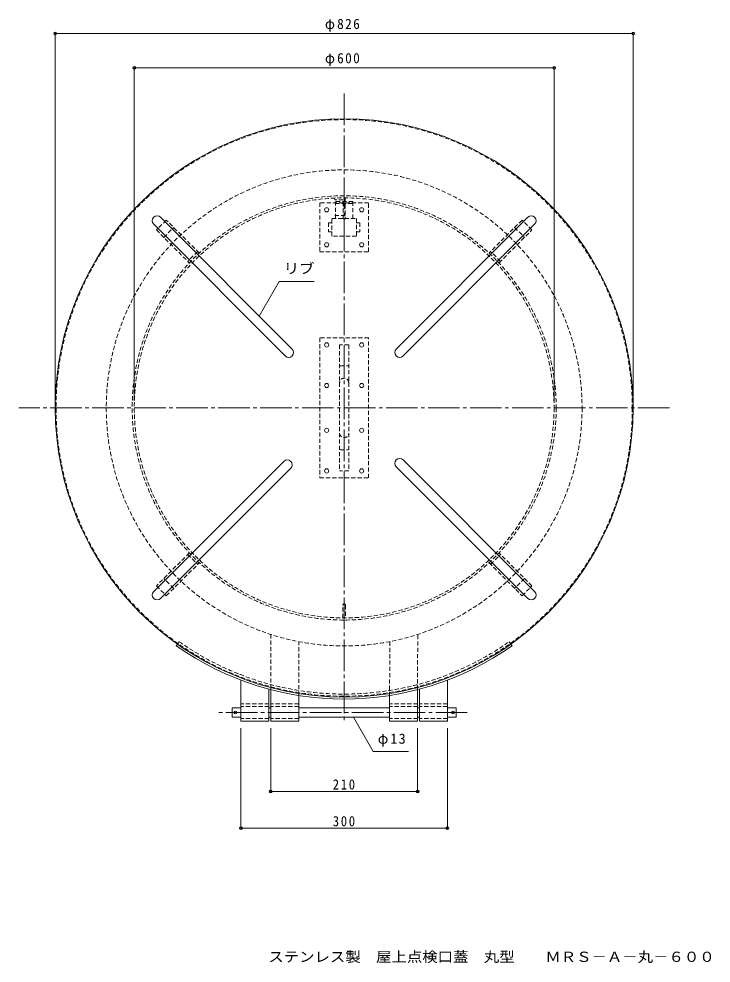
# Model space of a CAD drawing. Units: millimetres, scale not verified. Extents: x -819 to 919, y -681 to 668.
# Drawn here: x -819 to 170, y -681 to 668 of the extents above; entities that cross this region are included whole.
import ezdxf
from ezdxf.enums import TextEntityAlignment as Align

# ---------------------------------------------------------------- set-up
doc = ezdxf.new("R2010")
doc.units = ezdxf.units.MM
doc.header["$LTSCALE"] = 5
doc.header["$PDMODE"] = 32
doc.header["$PDSIZE"] = 4
doc.linetypes.add('CHAIN2', pattern=[12, 9, -1, 1, -1])
doc.linetypes.add('DASHED1', pattern=[1.8, 1.2, -0.6])
for name, color, linetype, lineweight in [('E-0', 3, 'Continuous', 18), ('E-1', 2, 'Continuous', 18), ('E-2', 4, 'Continuous', 18), ('E-4', 7, 'Continuous', 18), ('E-5', 7, 'Continuous', 18), ('E-8', 3, 'DASHED1', 18)]:
    doc.layers.add(name, color=color, linetype=linetype, lineweight=lineweight)
doc.layers.add('F-5_F-5ﾚｲﾔ', color=2, linetype='Continuous')
doc.styles.add('ＭＳ ゴシック', font='')
doc.styles.get('ＭＳ ゴシック').set_extended_font_data('MS Gothic')

msp = doc.modelspace()

# ---------------------------------------------------------------- linework, layer by layer
at = {"layer": 'E-0', "linetype": 'CHAIN2'}
for p, q in [((-354.126, 561.165), (-354.126, -336.835)), ((110.822, 112.165), (-819.075, 112.165))]:
    msp.add_line(p, q, dxfattribs=at)
at = {"layer": 'E-0'}
msp.add_circle((-354.126, 112.165), 413, dxfattribs=at)
at = {"layer": 'E-0', "linetype": 'DASHED1'}
msp.add_circle((-354.126, 112.165), 411.8, dxfattribs=at)
at = {"layer": 'E-1', "linetype": 'DASHED1'}
for p, q in [((-352.626, 387.165), (-367.626, 387.165)), ((-356.126, -187.828), (-356.126, -169.835)), ((-352.126, -169.835), (-352.126, -187.828))]:
    msp.add_line(p, q, dxfattribs=at)
msp.add_lwpolyline([(-352.626, 412.165), (-352.626, 382.165), (-355.626, 382.165), (-355.626, 409.165), (-367.626, 409.165), (-367.626, 412.165)], dxfattribs=at)
for radius in [340, 303, 300]:
    msp.add_circle((-354.126, 112.165), radius, dxfattribs=at)
msp.add_arc((-354.126, -169.835), 2, 0, 180, dxfattribs=at)
at = {"layer": 'E-2', "linetype": 'DASHED1'}
for p, q in [((-389.126, 405.165), (-389.126, 335.165)), ((-319.126, 405.165), (-389.126, 405.165)), ((-319.126, 335.165), (-319.126, 405.165)), ((-366.626, 404.165), (-341.626, 404.165)), ((-389.126, 335.165), (-319.126, 335.165)), ((-389.126, 212.165), (-389.126, 12.165)), ((-319.126, 212.165), (-389.126, 212.165)), ((-319.126, 12.165), (-319.126, 212.165)), ((-360.626, 202.165), (-360.626, 22.165)), ((-347.626, 202.165), (-360.626, 202.165)), ((-347.626, 202.165), (-347.626, 22.165)), ((-359.626, 172.165), (-348.626, 172.165)), ((-359.626, 52.165), (-348.626, 52.165)), ((-347.626, 22.165), (-360.626, 22.165)), ((-389.126, 12.165), (-319.126, 12.165)), ((-459.126, -211.215), (-459.126, -290.366)), ((-249.126, -290.366), (-249.073, -211.522)), ((-589.973, -221.742), (-594.126, -227.623)), ((-419.126, -298.725), (-419.126, -221.564)), ((-289.08, -221.555), (-289.126, -298.725)), ((-118.28, -221.742), (-114.126, -227.623)), ((-461.626, -310.335), (-501.626, -310.335)), ((-461.626, -314.335), (-501.626, -314.335)), ((-419.126, -310.335), (-459.126, -310.335)), ((-419.126, -314.335), (-459.126, -314.335)), ((-249.126, -310.335), (-289.126, -310.335)), ((-249.126, -314.335), (-289.126, -314.335)), ((-206.626, -310.335), (-246.626, -310.335)), ((-206.626, -314.335), (-246.626, -314.335)), ((-461.626, -331.335), (-501.626, -331.335)), ((-419.126, -331.335), (-459.126, -331.335)), ((-249.126, -331.335), (-289.126, -331.335)), ((-206.626, -331.335), (-246.626, -331.335))]:
    msp.add_line(p, q, dxfattribs=at)
at = {"layer": 'E-2'}
for p, q in [((-592.396, -225.173), (-594.126, -227.623)), ((-115.857, -225.173), (-114.126, -227.623)), ((-501.626, -276.757), (-501.626, -335.335)), ((-206.626, -335.335), (-206.626, -276.808)), ((-461.626, -335.335), (-461.626, -289.705)), ((-459.126, -290.366), (-459.126, -335.335)), ((-249.126, -335.335), (-249.126, -290.366)), ((-246.626, -289.705), (-246.626, -335.335)), ((-419.126, -335.335), (-419.126, -298.725)), ((-289.126, -298.725), (-289.126, -335.335)), ((-459.126, -316.335), (-461.626, -316.335)), ((-289.126, -316.335), (-419.126, -316.335)), ((-246.626, -316.335), (-249.126, -316.335)), ((-501.626, -335.335), (-461.626, -335.335)), ((-459.126, -329.335), (-461.626, -329.335)), ((-459.126, -335.335), (-419.126, -335.335)), ((-419.126, -329.335), (-289.126, -329.335)), ((-289.126, -335.335), (-249.126, -335.335)), ((-246.626, -329.335), (-249.126, -329.335)), ((-246.626, -335.335), (-206.626, -335.335))]:
    msp.add_line(p, q, dxfattribs=at)
at = {"layer": 'E-2', "linetype": 'CHAIN2'}
msp.add_line((-178.136, -322.835), (-537.324, -322.835), dxfattribs=at)
at = {"layer": 'E-2', "linetype": 'DASHED1'}
for points in [[(-341.626, 382.665), (-341.626, 407.165), (-366.626, 407.165), (-366.626, 382.665)], [(-371.626, 376.665), (-376.626, 376.665), (-376.626, 363.665), (-371.626, 363.665)], [(-336.626, 376.665), (-331.626, 376.665), (-331.626, 363.665), (-336.626, 363.665)]]:
    msp.add_lwpolyline(points, dxfattribs=at)
msp.add_lwpolyline([(-371.626, 382.665), (-336.626, 382.665), (-336.626, 357.665), (-371.626, 357.665)], close=True, dxfattribs=at)
at = {"layer": 'E-2'}
for points in [[(-501.626, -316.335), (-514.126, -316.335), (-514.126, -329.335), (-501.626, -329.335)], [(-206.626, -316.335), (-194.126, -316.335), (-194.126, -329.335), (-206.626, -329.335)]]:
    msp.add_lwpolyline(points, dxfattribs=at)
for centre, radius in [((-379.126, 395.165), 3), ((-329.126, 395.165), 3), ((-379.126, 345.165), 3), ((-329.126, 345.165), 3), ((-379.126, 202.165), 3), ((-329.126, 202.165), 3), ((-379.126, 144.165), 3), ((-329.126, 144.165), 3), ((-379.126, 80.165), 3), ((-329.126, 80.165), 3), ((-379.126, 22.165), 3), ((-329.126, 22.165), 3), ((-509.626, -322.835), 2), ((-198.626, -322.835), 2)]:
    msp.add_circle(centre, radius, dxfattribs=at)
at = {"layer": 'E-2', "linetype": 'DASHED1'}
for centre, radius, start, end in [((-354.126, 148.165), 6.5, 0, 180.04389), ((-354.126, 76.165), 6.5, 180, 0), ((-354.126, 112.165), 408.8, 234.76558, 305.23442)]:
    msp.add_arc(centre, radius, start, end, dxfattribs=at)
at = {"layer": 'E-2'}
msp.add_arc((-354.126, 112.165), 416, 234.76558, 305.23442, dxfattribs=at)
at = {"layer": 'E-4'}
for p, q in [((-767.126, 648.358), (-767.126, 122.165)), ((58.874, 648.358), (58.874, 122.165)), ((-767.126, 646.858), (58.874, 646.858)), ((-654.126, 599.506), (-654.126, 122.165)), ((-654.126, 598.006), (-54.126, 598.006)), ((-54.126, 599.506), (-54.126, 122.165)), ((-501.626, -489.648), (-501.626, -345.335)), ((-459.126, -437.202), (-459.126, -345.335)), ((-249.126, -437.202), (-249.126, -345.335)), ((-206.626, -489.648), (-206.626, -345.335)), ((-459.126, -435.702), (-249.126, -435.702)), ((-501.626, -488.148), (-206.626, -488.148))]:
    msp.add_line(p, q, dxfattribs=at)
for p in [(-767.126, 646.858), (58.874, 646.858), (-654.126, 598.006), (-54.126, 598.006), (-459.126, -435.702), (-249.126, -435.702), (-501.626, -488.148), (-206.626, -488.148)]:
    msp.add_point(p, dxfattribs=at)
at = {"layer": 'E-5'}
for p, q in [((-446.986, 292.539), (-475.395, 243.333)), ((-446.986, 292.539), (-396.809, 292.539)), ((-312.551, -378.541), (-340.96, -329.335)), ((-312.551, -378.541), (-262.373, -378.541))]:
    msp.add_line(p, q, dxfattribs=at)
at = {"layer": 'E-8'}
for p, q in [((-608.336, 380.517), (-622.479, 366.375)), ((-561.314, 333.495), (-608.336, 380.517)), ((-99.916, 380.517), (-146.939, 333.495)), ((-85.774, 366.375), (-99.916, 380.517)), ((-622.479, 366.375), (-575.456, 319.353)), ((-611.872, 355.769), (-597.73, 369.911)), ((-132.797, 319.353), (-85.774, 366.375)), ((-110.523, 369.911), (-96.381, 355.769)), ((-563.435, 335.616), (-577.577, 321.474)), ((-130.676, 321.474), (-144.818, 335.616)), ((-575.456, -95.022), (-622.479, -142.045)), ((-577.577, -97.144), (-563.435, -111.286)), ((-144.818, -111.286), (-130.676, -97.144)), ((-85.774, -142.045), (-132.797, -95.022)), ((-608.336, -156.187), (-561.314, -109.164)), ((-146.939, -109.164), (-99.916, -156.187)), ((-597.73, -145.58), (-611.872, -131.438)), ((-96.381, -131.438), (-110.523, -145.58)), ((-622.479, -142.045), (-608.336, -156.187)), ((-99.916, -156.187), (-85.774, -142.045))]:
    msp.add_line(p, q, dxfattribs=at)
at = {"layer": 'E-8', "linetype": 'Continuous'}
for p, q in [((-428.373, 196.311), (-616.463, 384.401)), ((-279.88, 196.311), (-91.79, 384.401)), ((-438.272, 186.411), (-626.363, 374.502)), ((-269.981, 186.411), (-81.89, 374.502)), ((-440.393, 35.798), (-626.363, -150.172)), ((-279.88, 28.019), (-91.79, -160.071)), ((-269.981, 37.919), (-81.89, -150.172)), ((-430.494, 25.898), (-616.463, -160.071))]:
    msp.add_line(p, q, dxfattribs=at)
for centre, start, end in [((-621.413, 379.451), 45, 225), ((-86.84, 379.451), 315, 135), ((-433.322, 191.361), 225, 45), ((-274.93, 191.361), 135, 315), ((-435.444, 30.848), 315, 135), ((-274.93, 32.969), 45, 225), ((-621.413, -155.121), 135, 315), ((-86.84, -155.121), 225, 45)]:
    msp.add_arc(centre, 7, start, end, dxfattribs=at)

# ---------------------------------------------------------------- texts
at = {"layer": 'E-4', "color": 2, "char_height": 14.66, "attachment_point": 7, "style": 'ＭＳ ゴシック'}
for s, insert in [('\\T1.21;\\W0.95;φ826', (-381.626, 649.358)), ('\\T1.21;\\W0.95;φ600', (-381.626, 600.506)), ('\\T1.27;\\W0.9;210', (-370.376, -433.202)), ('\\T1.27;\\W0.9;300', (-370.376, -485.648))]:
    msp.add_mtext(s, dxfattribs=dict(at, insert=insert))
at = {"layer": 'E-5', "color": 2, "style": 'ＭＳ ゴシック', "width": 1.1}
msp.add_text('リブ', height=14.66, dxfattribs=at).set_placement((-440.559, 299.545), align=Align.BOTTOM_LEFT)
at = {"layer": 'E-5', "color": 2, "insert": (-306.123, -371.535), "char_height": 14.66, "attachment_point": 7, "style": 'ＭＳ ゴシック'}
msp.add_mtext('\\T1.19;φ13', dxfattribs=at)
at = {"layer": 'F-5_F-5ﾚｲﾔ', "style": 'ＭＳ ゴシック', "width": 1.1}
msp.add_text('ステンレス製\u3000屋上点検口蓋\u3000丸型\u3000\u3000ＭＲＳ－Ａ－丸－６００', height=14.66, dxfattribs=at).set_placement((-462.5, -683.581), align=Align.BOTTOM_LEFT)

doc.saveas('drawing.dxf')
